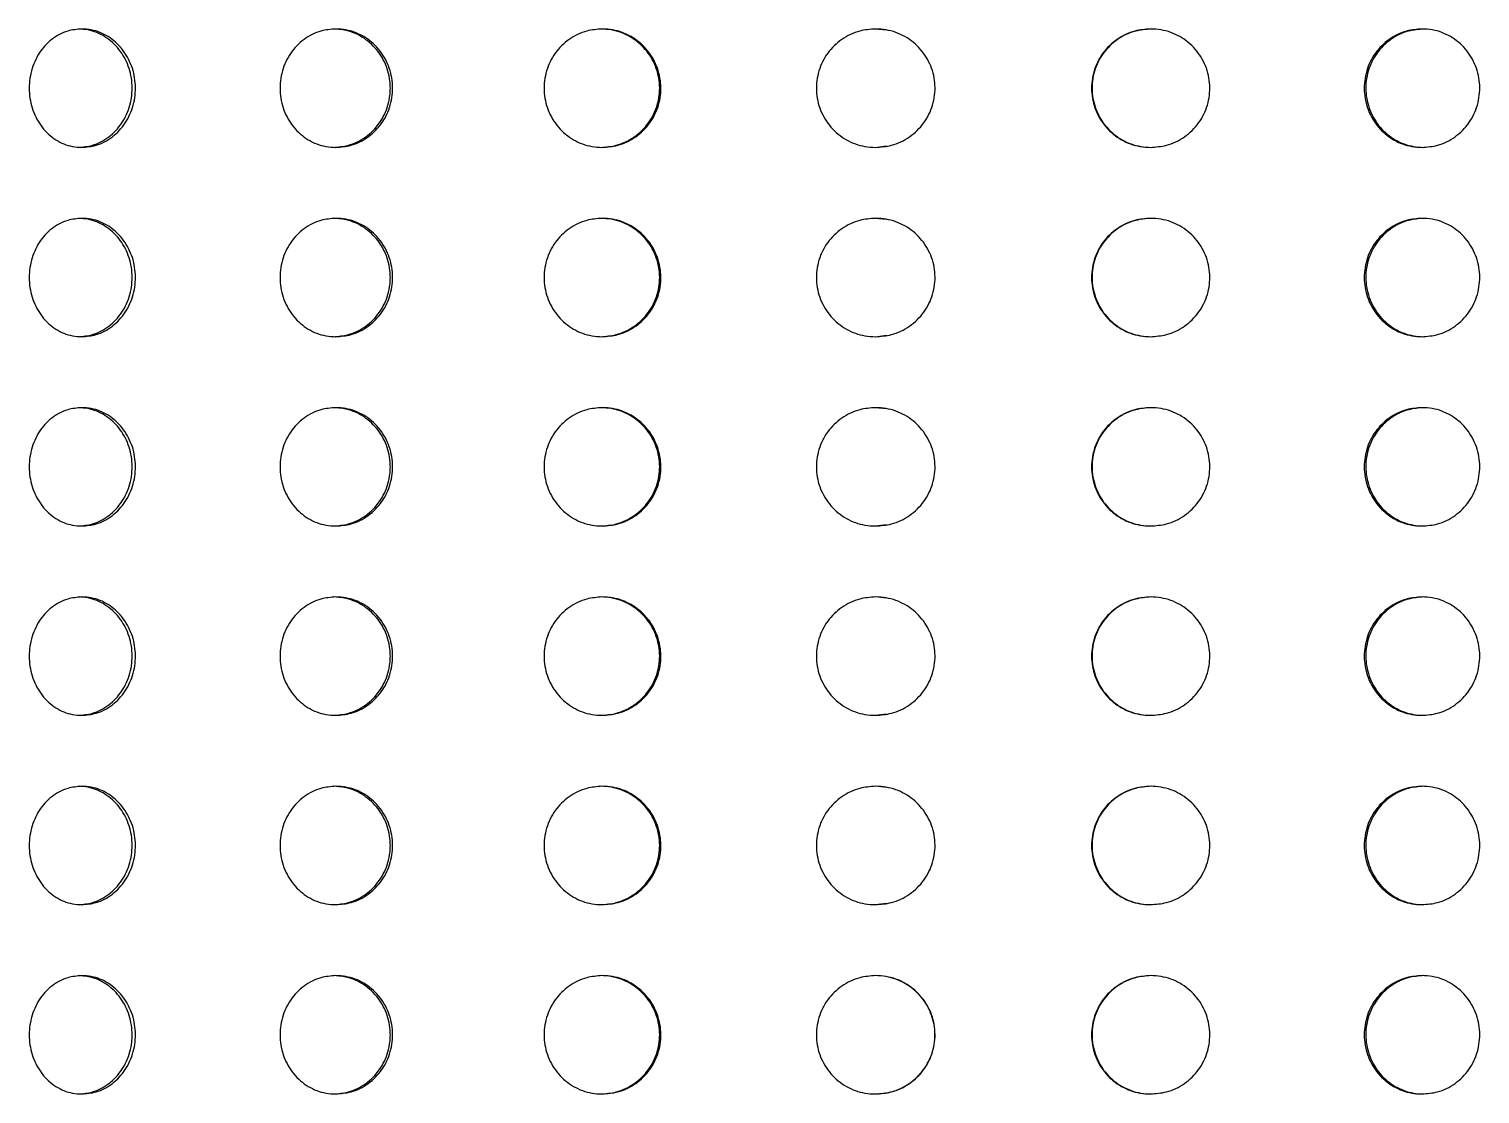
# Model space of a CAD drawing. Header units: millimetres. Extents: x 0 to 594, y 0 to 420.
# Drawn here: x 154.41 to 172.8, y 100.29 to 113.79 of the extents above; entities that cross this region are included whole.
import ezdxf

# ---------------------------------------------------------------- set-up
doc = ezdxf.new("R2010")
doc.units = ezdxf.units.MM

msp = doc.modelspace()

# ---------------------------------------------------------------- linework, layer by layer
at = {"color": 7, "linetype": 'Continuous', "lineweight": 25}
for p, q in [((165.2787, 113.7758), (165.1357, 113.789)), ((165.1357, 112.289), (165.2784, 112.3076)), ((165.2787, 111.3758), (165.1357, 111.389)), ((165.1357, 109.889), (165.2784, 109.9076)), ((165.2787, 108.9758), (165.1357, 108.989)), ((165.1357, 107.489), (165.2784, 107.5076)), ((165.2787, 106.5758), (165.1357, 106.589)), ((165.1357, 105.089), (165.2784, 105.1076)), ((165.2787, 104.1758), (165.1357, 104.189)), ((165.1357, 102.689), (165.2784, 102.7076))]:
    msp.add_line(p, q, dxfattribs=at)
for points, knots in [([(155.0788, 113.789), (155.0185, 113.7839), (154.8834, 113.7724), (154.691, 113.6675), (154.5293, 113.4904), (154.4287, 113.2608), (154.4004, 113.0061), (154.4479, 112.7546), (154.5663, 112.5349), (154.7425, 112.3737), (154.924, 112.2977), (155.0388, 112.2912), (155.0788, 112.289)], [0, 0, 0, 0, 0.0859508, 0.192594, 0.2992928, 0.4061962, 0.5135827, 0.6212261, 0.7287114, 0.835948, 0.942937, 1, 1, 1, 1]), ([(155.0341, 112.289), (155.0945, 112.294), (155.231, 112.3054), (155.4287, 112.4103), (155.5968, 112.5891), (155.7011, 112.8201), (155.7295, 113.0744), (155.6798, 113.3238), (155.5582, 113.5413), (155.3787, 113.7022), (155.1933, 113.7798), (155.0758, 113.7866), (155.0341, 113.789)], [0, 0, 0, 0, 0.0855159, 0.193298, 0.30112, 0.4082945, 0.5148049, 0.6208081, 0.7267877, 0.8333748, 0.9407796, 1, 1, 1, 1]), ([(155.0788, 112.289), (155.1398, 112.2942), (155.2766, 112.3057), (155.4735, 112.4116), (155.64, 112.5904), (155.7434, 112.8212), (155.7715, 113.0758), (155.7213, 113.3258), (155.5991, 113.5437), (155.4191, 113.7041), (155.2349, 113.7803), (155.1191, 113.7867), (155.0788, 113.789)], [0, 0, 0, 0, 0.08657358, 0.19390828, 0.3013117, 0.40845486, 0.51533598, 0.62194724, 0.72849896, 0.83539468, 0.94269258, 1, 1, 1, 1]), ([(158.2996, 113.789), (158.2357, 113.7839), (158.0924, 113.7724), (157.888, 113.6675), (157.716, 113.4904), (157.6089, 113.2608), (157.5787, 113.0061), (157.6293, 112.7546), (157.7554, 112.5349), (157.9427, 112.3737), (158.1354, 112.2977), (158.2572, 112.2912), (158.2996, 112.289)], [0, 0, 0, 0, 0.0859513, 0.1925952, 0.2992921, 0.4061957, 0.5135821, 0.6212252, 0.7287104, 0.8359461, 0.9429367, 1, 1, 1, 1]), ([(158.2677, 112.289), (158.3317, 112.294), (158.4764, 112.3054), (158.6854, 112.4103), (158.8629, 112.589), (158.9545, 112.7817), (158.9836, 112.9255), (158.9902, 113.0081), (158.9902, 113.1327), (158.9521, 113.3196), (158.8253, 113.5375), (158.6368, 113.6996), (158.4396, 113.7793), (158.3136, 113.7864), (158.2677, 113.789)], [0, 0, 0, 0, 0.0854801, 0.1932145, 0.3009903, 0.4081187, 0.4607713, 0.4870284, 0.5132859, 0.6190472, 0.7247909, 0.8313119, 0.9386463, 1, 1, 1, 1]), ([(158.2996, 112.289), (158.3642, 112.2942), (158.5091, 112.3057), (158.7173, 112.4116), (158.8932, 112.5904), (159.0023, 112.8212), (159.0318, 113.0758), (158.9789, 113.3258), (158.85, 113.5437), (158.6598, 113.7041), (158.465, 113.7803), (158.3423, 113.7867), (158.2996, 113.789)], [0, 0, 0, 0, 0.0865739, 0.1939072, 0.3013113, 0.4084544, 0.5153355, 0.6219464, 0.7284988, 0.835393, 0.942692, 1, 1, 1, 1]), ([(161.6753, 113.789), (161.609, 113.7839), (161.4604, 113.7724), (161.248, 113.6675), (161.069, 113.4904), (160.9575, 113.2608), (160.926, 113.0061), (160.9788, 112.7546), (161.11, 112.5349), (161.3048, 112.3737), (161.505, 112.2977), (161.6313, 112.2912), (161.6753, 112.289)], [0, 0, 0, 0, 0.08595106, 0.19259504, 0.29929393, 0.40619648, 0.5135827, 0.62122569, 0.72871109, 0.83594684, 0.94293494, 1, 1, 1, 1]), ([(161.6569, 112.289), (161.7233, 112.294), (161.8732, 112.3054), (162.0895, 112.4103), (162.273, 112.5891), (162.3867, 112.8201), (162.4176, 113.0744), (162.3635, 113.3238), (162.231, 113.5413), (162.0349, 113.7022), (161.8318, 113.7798), (161.7028, 113.7866), (161.6569, 113.789)], [0, 0, 0, 0, 0.08551493, 0.19329778, 0.3011195, 0.40829414, 0.51480484, 0.62080826, 0.72678779, 0.83337517, 0.94077883, 1, 1, 1, 1]), ([(161.6753, 112.289), (161.7423, 112.2942), (161.8925, 112.3057), (162.108, 112.4116), (162.2898, 112.5904), (162.4024, 112.8212), (162.4329, 113.0758), (162.3783, 113.3258), (162.2451, 113.5437), (162.0485, 113.7041), (161.8467, 113.7803), (161.7196, 113.7867), (161.6753, 113.789)], [0, 0, 0, 0, 0.0865732, 0.1939087, 0.30131, 0.4084546, 0.5153357, 0.6219469, 0.7284989, 0.8353941, 0.9426936, 1, 1, 1, 1]), ([(165.1402, 113.789), (165.0728, 113.7839), (164.9217, 113.7724), (164.7055, 113.6675), (164.5231, 113.4904), (164.4093, 113.2608), (164.3772, 113.0061), (164.431, 112.7546), (164.5649, 112.5349), (164.7634, 112.3737), (164.9671, 112.2977), (165.0955, 112.2912), (165.1402, 112.289)], [0, 0, 0, 0, 0.0859504, 0.1925949, 0.2992929, 0.4061963, 0.5135827, 0.6212262, 0.7287117, 0.8359465, 0.9429367, 1, 1, 1, 1]), ([(165.1402, 112.289), (165.2083, 112.2942), (165.3608, 112.3057), (165.5794, 112.4116), (165.7636, 112.5904), (165.8776, 112.8212), (165.9085, 113.0758), (165.8532, 113.3258), (165.7184, 113.5437), (165.5191, 113.7041), (165.3144, 113.7803), (165.1852, 113.7867), (165.1402, 113.789)], [0, 0, 0, 0, 0.0865729, 0.1939089, 0.3013111, 0.408455, 0.5153359, 0.621947, 0.7284995, 0.8353945, 0.9426922, 1, 1, 1, 1]), ([(168.627, 113.789), (168.5598, 113.7839), (168.4092, 113.7724), (168.1933, 113.6675), (168.0109, 113.4904), (167.8971, 113.2608), (167.8649, 113.0061), (167.9188, 112.7546), (168.0527, 112.5349), (168.2511, 112.3737), (168.4544, 112.2977), (168.5824, 112.2912), (168.6269, 112.289)], [0, 0, 0, 0, 0.0859513, 0.1925939, 0.2992921, 0.4061955, 0.5135821, 0.6212255, 0.7287113, 0.8359455, 0.9429373, 1, 1, 1, 1]), ([(168.6364, 113.789), (168.5685, 113.7838), (168.4168, 113.7722), (168.1994, 113.6665), (168.0163, 113.4883), (167.9027, 113.2579), (167.8716, 113.0033), (167.9263, 112.7527), (168.0607, 112.5342), (168.2594, 112.3736), (168.4632, 112.2977), (168.5917, 112.2912), (168.6364, 112.289)], [0, 0, 0, 0, 0.0866422, 0.1937221, 0.3008419, 0.40777, 0.5147769, 0.6218153, 0.7287203, 0.8356558, 0.9427644, 1, 1, 1, 1]), ([(168.6269, 112.289), (168.6948, 112.2942), (168.8467, 112.3057), (169.0641, 112.4116), (169.2471, 112.5904), (169.3603, 112.8212), (169.3909, 113.0758), (169.3361, 113.3258), (169.2022, 113.5437), (169.0042, 113.7041), (168.8005, 113.7803), (168.6718, 113.7867), (168.627, 113.789)], [0, 0, 0, 0, 0.086574, 0.1939077, 0.3013104, 0.4084547, 0.5153356, 0.6219464, 0.7284986, 0.8353947, 0.9426916, 1, 1, 1, 1]), ([(172.0676, 113.789), (172.0019, 113.7839), (171.8548, 113.7724), (171.6434, 113.6675), (171.4647, 113.4904), (171.353, 113.2608), (171.3215, 113.0061), (171.3743, 112.7546), (171.5057, 112.5349), (171.7, 112.3737), (171.899, 112.2977), (172.0241, 112.2912), (172.0676, 112.289)], [0, 0, 0, 0, 0.08595158, 0.19259464, 0.29929242, 0.40619672, 0.51358313, 0.62122681, 0.72871207, 0.83594786, 0.94293757, 1, 1, 1, 1]), ([(172.0908, 113.789), (172.0245, 113.7838), (171.8762, 113.7722), (171.6633, 113.6665), (171.4839, 113.4883), (171.3725, 113.2579), (171.3419, 113.0033), (171.3956, 112.7527), (171.5274, 112.5342), (171.7221, 112.3736), (171.9216, 112.2977), (172.0471, 112.2912), (172.0908, 112.289)], [0, 0, 0, 0, 0.086641, 0.1937222, 0.3008421, 0.4077697, 0.5147769, 0.6218157, 0.7287216, 0.8356563, 0.9427651, 1, 1, 1, 1]), ([(172.0676, 112.289), (172.1339, 112.2942), (172.2823, 112.3057), (172.4942, 112.4116), (172.6724, 112.5904), (172.7826, 112.8212), (172.8124, 113.0758), (172.759, 113.3258), (172.6288, 113.5437), (172.4358, 113.7041), (172.2371, 113.7803), (172.1114, 113.7867), (172.0676, 113.789)], [0, 0, 0, 0, 0.0865747, 0.1939077, 0.3013111, 0.4084548, 0.5153358, 0.6219471, 0.7284988, 0.8353941, 0.9426912, 1, 1, 1, 1]), ([(155.0788, 111.389), (155.0185, 111.3839), (154.8834, 111.3724), (154.691, 111.2676), (154.5293, 111.0904), (154.4287, 110.8608), (154.4004, 110.6061), (154.4479, 110.3546), (154.5663, 110.1349), (154.7425, 109.9737), (154.924, 109.8977), (155.0388, 109.8912), (155.0788, 109.889)], [0, 0, 0, 0, 0.0859509, 0.19259383, 0.299293, 0.40619639, 0.51358289, 0.62122569, 0.72871145, 0.83594811, 0.94293708, 1, 1, 1, 1]), ([(155.0341, 109.889), (155.0945, 109.894), (155.231, 109.9054), (155.4287, 110.0103), (155.5968, 110.1891), (155.7011, 110.4201), (155.7295, 110.6745), (155.6798, 110.9238), (155.5582, 111.1413), (155.3787, 111.3022), (155.1933, 111.3798), (155.0758, 111.3866), (155.0341, 111.389)], [0, 0, 0, 0, 0.0855158, 0.1932982, 0.3011198, 0.4082942, 0.5148053, 0.6208078, 0.7267874, 0.8333749, 0.9407795, 1, 1, 1, 1]), ([(155.0788, 109.889), (155.1398, 109.8942), (155.2766, 109.9057), (155.4735, 110.0116), (155.64, 110.1904), (155.7434, 110.4212), (155.7715, 110.6758), (155.7213, 110.9258), (155.5991, 111.1437), (155.4191, 111.3041), (155.2349, 111.3803), (155.1191, 111.3867), (155.0788, 111.389)], [0, 0, 0, 0, 0.0865735, 0.1939082, 0.301312, 0.4084552, 0.5153357, 0.6219469, 0.7284992, 0.8353945, 0.9426926, 1, 1, 1, 1]), ([(158.2996, 111.389), (158.2357, 111.3839), (158.0924, 111.3724), (157.888, 111.2676), (157.716, 111.0904), (157.6089, 110.8608), (157.5787, 110.6061), (157.6293, 110.3546), (157.7554, 110.1349), (157.9427, 109.9737), (158.1354, 109.8977), (158.2572, 109.8912), (158.2996, 109.889)], [0, 0, 0, 0, 0.0859513, 0.192595, 0.2992924, 0.4061959, 0.5135823, 0.6212248, 0.7287105, 0.8359462, 0.9429367, 1, 1, 1, 1]), ([(158.2677, 109.889), (158.3317, 109.894), (158.4764, 109.9054), (158.6854, 110.0103), (158.8629, 110.189), (158.9545, 110.3817), (158.9836, 110.5255), (158.9902, 110.6081), (158.9902, 110.7327), (158.9521, 110.9196), (158.8253, 111.1375), (158.6368, 111.2996), (158.4396, 111.3793), (158.3136, 111.3864), (158.2677, 111.389)], [0, 0, 0, 0, 0.08548, 0.1932147, 0.3009901, 0.4081185, 0.4607711, 0.4870288, 0.5132857, 0.6190477, 0.7247909, 0.8313119, 0.9386462, 1, 1, 1, 1]), ([(158.2996, 109.889), (158.3642, 109.8942), (158.5091, 109.9057), (158.7173, 110.0116), (158.8932, 110.1904), (159.0023, 110.4212), (159.0318, 110.6758), (158.9789, 110.9258), (158.85, 111.1437), (158.6598, 111.3041), (158.465, 111.3803), (158.3423, 111.3867), (158.2996, 111.389)], [0, 0, 0, 0, 0.0865738, 0.1939071, 0.3013116, 0.4084547, 0.5153352, 0.6219461, 0.728499, 0.8353928, 0.942692, 1, 1, 1, 1]), ([(161.6753, 111.389), (161.609, 111.3839), (161.4604, 111.3724), (161.248, 111.2676), (161.069, 111.0904), (160.9575, 110.8608), (160.926, 110.6061), (160.9788, 110.3546), (161.11, 110.1349), (161.3048, 109.9737), (161.505, 109.8977), (161.6313, 109.8912), (161.6753, 109.889)], [0, 0, 0, 0, 0.0859511, 0.1925948, 0.2992942, 0.4061967, 0.5135829, 0.6212253, 0.7287112, 0.8359469, 0.942935, 1, 1, 1, 1]), ([(161.6569, 109.889), (161.7233, 109.894), (161.8732, 109.9054), (162.0895, 110.0103), (162.273, 110.1891), (162.3867, 110.4201), (162.4176, 110.6745), (162.3635, 110.9238), (162.231, 111.1413), (162.0349, 111.3022), (161.8318, 111.3798), (161.7028, 111.3866), (161.6569, 111.389)], [0, 0, 0, 0, 0.0855148, 0.193298, 0.3011192, 0.4082939, 0.5148052, 0.620808, 0.7267875, 0.8333753, 0.9407788, 1, 1, 1, 1]), ([(161.6753, 109.889), (161.7423, 109.8942), (161.8925, 109.9057), (162.108, 110.0116), (162.2898, 110.1904), (162.4024, 110.4212), (162.4329, 110.6758), (162.3783, 110.9258), (162.2451, 111.1437), (162.0485, 111.3041), (161.8467, 111.3803), (161.7196, 111.3867), (161.6753, 111.389)], [0, 0, 0, 0, 0.0865731, 0.1939086, 0.3013103, 0.408455, 0.5153354, 0.6219466, 0.7284991, 0.8353939, 0.9426936, 1, 1, 1, 1]), ([(165.1402, 111.389), (165.0728, 111.3839), (164.9217, 111.3724), (164.7055, 111.2676), (164.5231, 111.0904), (164.4093, 110.8608), (164.3772, 110.6061), (164.431, 110.3546), (164.5649, 110.1349), (164.7634, 109.9737), (164.9671, 109.8977), (165.0955, 109.8912), (165.1402, 109.889)], [0, 0, 0, 0, 0.0859505, 0.1925947, 0.2992931, 0.4061965, 0.5135829, 0.6212258, 0.7287118, 0.8359466, 0.9429368, 1, 1, 1, 1]), ([(165.1402, 109.889), (165.2083, 109.8942), (165.3608, 109.9057), (165.5794, 110.0116), (165.7636, 110.1904), (165.8776, 110.4212), (165.9085, 110.6758), (165.8532, 110.9258), (165.7184, 111.1437), (165.5191, 111.3041), (165.3144, 111.3803), (165.1852, 111.3867), (165.1402, 111.389)], [0, 0, 0, 0, 0.0865728, 0.1939088, 0.3013115, 0.4084553, 0.5153356, 0.6219467, 0.7284997, 0.8353943, 0.9426922, 1, 1, 1, 1]), ([(168.627, 111.389), (168.5598, 111.3839), (168.4092, 111.3724), (168.1933, 111.2676), (168.0109, 111.0904), (167.8971, 110.8608), (167.8649, 110.6061), (167.9188, 110.3546), (168.0527, 110.1349), (168.2511, 109.9737), (168.4544, 109.8977), (168.5824, 109.8912), (168.6269, 109.889)], [0, 0, 0, 0, 0.0859514, 0.1925937, 0.2992923, 0.4061957, 0.5135823, 0.6212251, 0.7287114, 0.8359455, 0.9429374, 1, 1, 1, 1]), ([(168.6364, 111.389), (168.5685, 111.3838), (168.4168, 111.3722), (168.1994, 111.2665), (168.0163, 111.0883), (167.9027, 110.8579), (167.8716, 110.6033), (167.9263, 110.3527), (168.0607, 110.1342), (168.2594, 109.9736), (168.4632, 109.8977), (168.5917, 109.8912), (168.6364, 109.889)], [0, 0, 0, 0, 0.0866423, 0.1937219, 0.3008422, 0.4077703, 0.5147772, 0.6218156, 0.7287202, 0.8356556, 0.9427644, 1, 1, 1, 1]), ([(168.6269, 109.889), (168.6948, 109.8942), (168.8467, 109.9057), (169.0641, 110.0116), (169.2471, 110.1904), (169.3603, 110.4212), (169.3909, 110.6758), (169.3361, 110.9258), (169.2022, 111.1437), (169.0042, 111.3041), (168.8005, 111.3803), (168.6718, 111.3867), (168.627, 111.389)], [0, 0, 0, 0, 0.08657387, 0.19390762, 0.30131074, 0.40845507, 0.5153353, 0.6219461, 0.72849876, 0.83539451, 0.94269165, 1, 1, 1, 1]), ([(172.0676, 111.389), (172.0019, 111.3839), (171.8548, 111.3724), (171.6434, 111.2676), (171.4647, 111.0904), (171.353, 110.8608), (171.3215, 110.6061), (171.3743, 110.3546), (171.5057, 110.1349), (171.7, 109.9737), (171.899, 109.8977), (172.0241, 109.8912), (172.0676, 109.889)], [0, 0, 0, 0, 0.0859517, 0.1925944, 0.2992926, 0.4061969, 0.5135833, 0.6212264, 0.7287122, 0.8359479, 0.9429376, 1, 1, 1, 1]), ([(172.0908, 111.389), (172.0245, 111.3838), (171.8762, 111.3722), (171.6633, 111.2665), (171.4839, 111.0883), (171.3725, 110.8579), (171.3419, 110.6033), (171.3956, 110.3527), (171.5274, 110.1342), (171.7221, 109.9736), (171.9216, 109.8977), (172.0471, 109.8912), (172.0908, 109.889)], [0, 0, 0, 0, 0.0866411, 0.193722, 0.3008424, 0.40777, 0.5147772, 0.621816, 0.7287215, 0.8356562, 0.9427652, 1, 1, 1, 1]), ([(172.0676, 109.889), (172.1339, 109.8942), (172.2823, 109.9057), (172.4942, 110.0116), (172.6724, 110.1904), (172.7826, 110.4212), (172.8124, 110.6758), (172.759, 110.9258), (172.6288, 111.1437), (172.4358, 111.3041), (172.2371, 111.3803), (172.1114, 111.3867), (172.0676, 111.389)], [0, 0, 0, 0, 0.0865746, 0.1939076, 0.3013114, 0.4084551, 0.5153355, 0.6219468, 0.728499, 0.8353939, 0.9426912, 1, 1, 1, 1]), ([(155.0788, 108.989), (155.0185, 108.9839), (154.8834, 108.9724), (154.691, 108.8675), (154.5293, 108.6904), (154.4287, 108.4608), (154.4004, 108.2061), (154.4479, 107.9546), (154.5663, 107.7349), (154.7425, 107.5737), (154.924, 107.4977), (155.0388, 107.4912), (155.0788, 107.489)], [0, 0, 0, 0, 0.0859508, 0.192594, 0.2992932, 0.406196, 0.5135831, 0.6212259, 0.7287111, 0.8359481, 0.9429371, 1, 1, 1, 1]), ([(155.0341, 107.489), (155.0945, 107.494), (155.231, 107.5054), (155.4287, 107.6103), (155.5968, 107.7891), (155.7011, 108.0201), (155.7295, 108.2745), (155.6798, 108.5238), (155.5582, 108.7413), (155.3787, 108.9022), (155.1933, 108.9798), (155.0758, 108.9866), (155.0341, 108.989)], [0, 0, 0, 0, 0.0855158, 0.1932982, 0.3011198, 0.4082948, 0.5148052, 0.6208078, 0.7267874, 0.8333749, 0.9407795, 1, 1, 1, 1]), ([(155.0788, 107.489), (155.1398, 107.4942), (155.2766, 107.5057), (155.4735, 107.6116), (155.64, 107.7904), (155.7434, 108.0212), (155.7715, 108.2758), (155.7213, 108.5258), (155.5991, 108.7437), (155.4191, 108.9041), (155.2349, 108.9803), (155.1191, 108.9867), (155.0788, 108.989)], [0, 0, 0, 0, 0.0865736, 0.1939083, 0.3013118, 0.408455, 0.5153361, 0.6219468, 0.7284991, 0.8353944, 0.9426926, 1, 1, 1, 1]), ([(158.2996, 108.989), (158.2357, 108.9839), (158.0924, 108.9724), (157.888, 108.8675), (157.716, 108.6904), (157.6089, 108.4608), (157.5787, 108.2061), (157.6293, 107.9546), (157.7554, 107.7349), (157.9427, 107.5737), (158.1354, 107.4977), (158.2572, 107.4912), (158.2996, 107.489)], [0, 0, 0, 0, 0.0859512, 0.1925951, 0.2992925, 0.4061955, 0.5135825, 0.621225, 0.7287101, 0.8359462, 0.9429367, 1, 1, 1, 1]), ([(158.2677, 107.489), (158.3317, 107.494), (158.4764, 107.5054), (158.6854, 107.6103), (158.8629, 107.789), (158.9545, 107.9817), (158.9836, 108.1255), (158.9902, 108.2081), (158.9902, 108.3327), (158.9521, 108.5196), (158.8253, 108.7375), (158.6368, 108.8996), (158.4396, 108.9793), (158.3136, 108.9864), (158.2677, 108.989)], [0, 0, 0, 0, 0.08548, 0.1932146, 0.30099, 0.4081189, 0.4607709, 0.4870287, 0.5132862, 0.6190475, 0.7247912, 0.8313117, 0.9386463, 1, 1, 1, 1]), ([(158.2996, 107.489), (158.3642, 107.4942), (158.5091, 107.5057), (158.7173, 107.6116), (158.8932, 107.7904), (159.0023, 108.0212), (159.0318, 108.2758), (158.9789, 108.5258), (158.85, 108.7437), (158.6598, 108.9041), (158.465, 108.9803), (158.3423, 108.9867), (158.2996, 108.989)], [0, 0, 0, 0, 0.0865739, 0.1939072, 0.3013114, 0.4084545, 0.5153356, 0.6219459, 0.7284989, 0.8353927, 0.942692, 1, 1, 1, 1]), ([(161.6753, 108.989), (161.609, 108.9839), (161.4604, 108.9724), (161.248, 108.8675), (161.069, 108.6904), (160.9575, 108.4608), (160.926, 108.2061), (160.9788, 107.9546), (161.11, 107.7349), (161.3048, 107.5737), (161.505, 107.4977), (161.6313, 107.4912), (161.6753, 107.489)], [0, 0, 0, 0, 0.085951, 0.192595, 0.2992943, 0.4061963, 0.5135831, 0.6212254, 0.7287108, 0.8359469, 0.942935, 1, 1, 1, 1]), ([(161.6569, 107.489), (161.7233, 107.494), (161.8732, 107.5054), (162.0895, 107.6103), (162.273, 107.7891), (162.3867, 108.0201), (162.4176, 108.2745), (162.3635, 108.5238), (162.231, 108.7413), (162.0349, 108.9022), (161.8318, 108.9798), (161.7028, 108.9866), (161.6569, 108.989)], [0, 0, 0, 0, 0.0855149, 0.193298, 0.3011193, 0.4082945, 0.5148052, 0.620808, 0.7267875, 0.8333753, 0.9407788, 1, 1, 1, 1]), ([(161.6753, 107.489), (161.7423, 107.4942), (161.8925, 107.5057), (162.108, 107.6116), (162.2898, 107.7904), (162.4024, 108.0212), (162.4329, 108.2758), (162.3783, 108.5258), (162.2451, 108.7437), (162.0485, 108.9041), (161.8467, 108.9803), (161.7196, 108.9867), (161.6753, 108.989)], [0, 0, 0, 0, 0.0865732, 0.1939087, 0.30131, 0.4084547, 0.5153358, 0.6219465, 0.728499, 0.8353938, 0.9426935, 1, 1, 1, 1]), ([(165.1402, 108.989), (165.0728, 108.9839), (164.9217, 108.9724), (164.7055, 108.8675), (164.5231, 108.6904), (164.4093, 108.4608), (164.3772, 108.2061), (164.431, 107.9546), (164.5649, 107.7349), (164.7634, 107.5737), (164.9671, 107.4977), (165.0955, 107.4912), (165.1402, 107.489)], [0, 0, 0, 0, 0.08595039, 0.19259484, 0.29929326, 0.40619612, 0.51358313, 0.62122597, 0.72871143, 0.83594659, 0.94293678, 1, 1, 1, 1]), ([(165.1402, 107.489), (165.2083, 107.4942), (165.3608, 107.5057), (165.5794, 107.6116), (165.7636, 107.7904), (165.8776, 108.0212), (165.9085, 108.2758), (165.8532, 108.5258), (165.7184, 108.7437), (165.5191, 108.9041), (165.3144, 108.9803), (165.1852, 108.9867), (165.1402, 108.989)], [0, 0, 0, 0, 0.0865729, 0.1939089, 0.3013112, 0.4084551, 0.5153361, 0.6219465, 0.7284996, 0.8353942, 0.9426922, 1, 1, 1, 1]), ([(168.627, 108.989), (168.5598, 108.9839), (168.4092, 108.9724), (168.1933, 108.8675), (168.0109, 108.6904), (167.8971, 108.4608), (167.8649, 108.2061), (167.9188, 107.9546), (168.0527, 107.7349), (168.2511, 107.5737), (168.4544, 107.4977), (168.5824, 107.4912), (168.6269, 107.489)], [0, 0, 0, 0, 0.0859513, 0.1925938, 0.2992925, 0.4061953, 0.5135825, 0.6212253, 0.728711, 0.8359456, 0.9429374, 1, 1, 1, 1]), ([(168.6364, 108.989), (168.5685, 108.9838), (168.4168, 108.9722), (168.1994, 108.8665), (168.0163, 108.6883), (167.9027, 108.4579), (167.8716, 108.2033), (167.9263, 107.9527), (168.0607, 107.7342), (168.2594, 107.5736), (168.4632, 107.4977), (168.5917, 107.4912), (168.6364, 107.489)], [0, 0, 0, 0, 0.08664229, 0.19372197, 0.30084226, 0.40776978, 0.51477732, 0.62181576, 0.72872029, 0.83565574, 0.94276435, 1, 1, 1, 1]), ([(168.6269, 107.489), (168.6948, 107.4942), (168.8467, 107.5057), (169.0641, 107.6116), (169.2471, 107.7904), (169.3603, 108.0212), (169.3909, 108.2758), (169.3361, 108.5258), (169.2022, 108.7437), (169.0042, 108.9041), (168.8005, 108.9803), (168.6718, 108.9867), (168.627, 108.989)], [0, 0, 0, 0, 0.086574, 0.1939078, 0.3013105, 0.4084549, 0.5153357, 0.621946, 0.7284987, 0.8353945, 0.9426916, 1, 1, 1, 1]), ([(172.0676, 108.989), (172.0019, 108.9839), (171.8548, 108.9724), (171.6434, 108.8675), (171.4647, 108.6904), (171.353, 108.4608), (171.3215, 108.2061), (171.3743, 107.9546), (171.5057, 107.7349), (171.7, 107.5737), (171.899, 107.4977), (172.0241, 107.4912), (172.0676, 107.489)], [0, 0, 0, 0, 0.0859516, 0.1925946, 0.2992928, 0.4061965, 0.5135835, 0.6212265, 0.7287118, 0.835948, 0.9429376, 1, 1, 1, 1]), ([(172.0908, 108.989), (172.0245, 108.9838), (171.8762, 108.9722), (171.6633, 108.8665), (171.4839, 108.6883), (171.3725, 108.4579), (171.3419, 108.2033), (171.3956, 107.9527), (171.5274, 107.7342), (171.7221, 107.5736), (171.9216, 107.4977), (172.0471, 107.4912), (172.0908, 107.489)], [0, 0, 0, 0, 0.0866411, 0.193722, 0.3008424, 0.4077695, 0.5147773, 0.6218161, 0.7287216, 0.8356563, 0.9427651, 1, 1, 1, 1]), ([(172.0676, 107.489), (172.1339, 107.4942), (172.2823, 107.5057), (172.4942, 107.6116), (172.6724, 107.7904), (172.7826, 108.0212), (172.8124, 108.2758), (172.759, 108.5258), (172.6288, 108.7437), (172.4358, 108.9041), (172.2371, 108.9803), (172.1114, 108.9867), (172.0676, 108.989)], [0, 0, 0, 0, 0.0865747, 0.1939077, 0.3013111, 0.4084549, 0.515336, 0.6219466, 0.7284989, 0.8353938, 0.9426912, 1, 1, 1, 1]), ([(155.0788, 106.589), (155.0185, 106.5839), (154.8834, 106.5724), (154.691, 106.4675), (154.5293, 106.2904), (154.4287, 106.0608), (154.4004, 105.8061), (154.4479, 105.5546), (154.5663, 105.3349), (154.7425, 105.1737), (154.924, 105.0977), (155.0388, 105.0912), (155.0788, 105.089)], [0, 0, 0, 0, 0.0859509, 0.1925939, 0.2992931, 0.4061965, 0.5135824, 0.6212259, 0.7287112, 0.8359483, 0.9429371, 1, 1, 1, 1]), ([(155.0341, 105.089), (155.0945, 105.094), (155.231, 105.1054), (155.4287, 105.2103), (155.5968, 105.3891), (155.7011, 105.6201), (155.7295, 105.8744), (155.6798, 106.1238), (155.5582, 106.3413), (155.3787, 106.5022), (155.1933, 106.5798), (155.0758, 106.5866), (155.0341, 106.589)], [0, 0, 0, 0, 0.0855159, 0.193298, 0.30112, 0.408294, 0.514805, 0.6208076, 0.7267872, 0.8333747, 0.9407796, 1, 1, 1, 1]), ([(155.0788, 105.089), (155.1398, 105.0942), (155.2766, 105.1057), (155.4735, 105.2116), (155.64, 105.3904), (155.7434, 105.6212), (155.7715, 105.8758), (155.7213, 106.1258), (155.5991, 106.3437), (155.4191, 106.5041), (155.2349, 106.5803), (155.1191, 106.5867), (155.0788, 106.589)], [0, 0, 0, 0, 0.0865734, 0.1939081, 0.3013124, 0.4084555, 0.515336, 0.6219466, 0.7284994, 0.8353943, 0.9426926, 1, 1, 1, 1]), ([(158.2996, 106.589), (158.2357, 106.5839), (158.0924, 106.5724), (157.888, 106.4675), (157.716, 106.2904), (157.6089, 106.0608), (157.5787, 105.8061), (157.6293, 105.5546), (157.7554, 105.3349), (157.9427, 105.1737), (158.1354, 105.0977), (158.2572, 105.0912), (158.2996, 105.089)], [0, 0, 0, 0, 0.0859514, 0.192595, 0.2992925, 0.406196, 0.5135818, 0.621225, 0.7287102, 0.8359463, 0.9429367, 1, 1, 1, 1]), ([(158.2677, 105.089), (158.3317, 105.094), (158.4764, 105.1054), (158.6854, 105.2103), (158.8629, 105.389), (158.9545, 105.5817), (158.9836, 105.7255), (158.9902, 105.8081), (158.9902, 105.9327), (158.9521, 106.1196), (158.8253, 106.3375), (158.6368, 106.4996), (158.4396, 106.5793), (158.3136, 106.5864), (158.2677, 106.589)], [0, 0, 0, 0, 0.08548, 0.1932145, 0.3009903, 0.4081182, 0.4607708, 0.4870286, 0.5132854, 0.6190474, 0.7247906, 0.8313117, 0.9386463, 1, 1, 1, 1]), ([(158.2996, 105.089), (158.3642, 105.0942), (158.5091, 105.1057), (158.7173, 105.2116), (158.8932, 105.3904), (159.0023, 105.6212), (159.0318, 105.8758), (158.9789, 106.1258), (158.85, 106.3437), (158.6598, 106.5041), (158.465, 106.5803), (158.3423, 106.5867), (158.2996, 106.589)], [0, 0, 0, 0, 0.0865737, 0.193907, 0.301312, 0.4084551, 0.5153355, 0.6219458, 0.7284992, 0.8353926, 0.9426921, 1, 1, 1, 1]), ([(161.6753, 106.589), (161.609, 106.5839), (161.4604, 106.5724), (161.248, 106.4675), (161.069, 106.2904), (160.9575, 106.0608), (160.926, 105.8061), (160.9788, 105.5546), (161.11, 105.3349), (161.3048, 105.1737), (161.505, 105.0977), (161.6313, 105.0912), (161.6753, 105.089)], [0, 0, 0, 0, 0.08595117, 0.1925949, 0.29929426, 0.40619684, 0.51358246, 0.62122547, 0.7287109, 0.83594707, 0.94293498, 1, 1, 1, 1]), ([(161.6569, 105.089), (161.7233, 105.094), (161.8732, 105.1054), (162.0895, 105.2103), (162.273, 105.3891), (162.3867, 105.6201), (162.4176, 105.8744), (162.3635, 106.1238), (162.231, 106.3413), (162.0349, 106.5022), (161.8318, 106.5798), (161.7028, 106.5866), (161.6569, 106.589)], [0, 0, 0, 0, 0.08551487, 0.19329775, 0.30111949, 0.40829359, 0.51480494, 0.62080777, 0.72678732, 0.83337513, 0.94077882, 1, 1, 1, 1]), ([(161.6753, 105.089), (161.7423, 105.0942), (161.8925, 105.1057), (162.108, 105.2116), (162.2898, 105.3904), (162.4024, 105.6212), (162.4329, 105.8758), (162.3783, 106.1258), (162.2451, 106.3437), (162.0485, 106.5041), (161.8467, 106.5803), (161.7196, 106.5867), (161.6753, 106.589)], [0, 0, 0, 0, 0.086573, 0.1939085, 0.3013106, 0.4084553, 0.5153357, 0.6219463, 0.7284994, 0.8353937, 0.9426936, 1, 1, 1, 1]), ([(165.1402, 106.589), (165.0728, 106.5839), (164.9217, 106.5724), (164.7055, 106.4675), (164.5231, 106.2904), (164.4093, 106.0608), (164.3772, 105.8061), (164.431, 105.5546), (164.5649, 105.3349), (164.7634, 105.1737), (164.9671, 105.0977), (165.0955, 105.0912), (165.1402, 105.089)], [0, 0, 0, 0, 0.0859505, 0.1925947, 0.2992932, 0.4061967, 0.5135825, 0.621226, 0.7287115, 0.8359467, 0.9429368, 1, 1, 1, 1]), ([(165.1402, 105.089), (165.2083, 105.0942), (165.3608, 105.1057), (165.5794, 105.2116), (165.7636, 105.3904), (165.8776, 105.6212), (165.9085, 105.8758), (165.8532, 106.1258), (165.7184, 106.3437), (165.5191, 106.5041), (165.3144, 106.5803), (165.1852, 106.5867), (165.1402, 106.589)], [0, 0, 0, 0, 0.0865727, 0.1939087, 0.3013118, 0.4084557, 0.515336, 0.6219464, 0.7285, 0.8353941, 0.9426923, 1, 1, 1, 1]), ([(168.627, 106.589), (168.5598, 106.5839), (168.4092, 106.5724), (168.1933, 106.4675), (168.0109, 106.2904), (167.8971, 106.0608), (167.8649, 105.8061), (167.9188, 105.5546), (168.0527, 105.3349), (168.2511, 105.1737), (168.4544, 105.0977), (168.5824, 105.0912), (168.6269, 105.089)], [0, 0, 0, 0, 0.0859514, 0.1925937, 0.2992924, 0.4061959, 0.5135818, 0.6212253, 0.7287111, 0.8359457, 0.9429374, 1, 1, 1, 1]), ([(168.6364, 106.589), (168.5685, 106.5838), (168.4168, 106.5722), (168.1994, 106.4665), (168.0163, 106.2883), (167.9027, 106.0579), (167.8716, 105.8033), (167.9263, 105.5527), (168.0607, 105.3342), (168.2594, 105.1736), (168.4632, 105.0977), (168.5917, 105.0912), (168.6364, 105.089)], [0, 0, 0, 0, 0.0866423, 0.1937219, 0.3008417, 0.4077698, 0.5147767, 0.6218157, 0.7287202, 0.8356557, 0.9427645, 1, 1, 1, 1]), ([(168.6269, 105.089), (168.6948, 105.0942), (168.8467, 105.1057), (169.0641, 105.2116), (169.2471, 105.3904), (169.3603, 105.6212), (169.3909, 105.8758), (169.3361, 106.1258), (169.2022, 106.3437), (169.0042, 106.5041), (168.8005, 106.5803), (168.6718, 106.5867), (168.627, 106.589)], [0, 0, 0, 0, 0.0865738, 0.1939075, 0.3013111, 0.4084554, 0.5153356, 0.6219458, 0.728499, 0.8353944, 0.9426917, 1, 1, 1, 1]), ([(172.0676, 106.589), (172.0019, 106.5839), (171.8548, 106.5724), (171.6434, 106.4675), (171.4647, 106.2904), (171.353, 106.0608), (171.3215, 105.8061), (171.3743, 105.5546), (171.5057, 105.3349), (171.7, 105.1737), (171.899, 105.0977), (172.0241, 105.0912), (172.0676, 105.089)], [0, 0, 0, 0, 0.0859517, 0.1925945, 0.2992928, 0.4061971, 0.5135829, 0.6212266, 0.7287119, 0.8359481, 0.9429376, 1, 1, 1, 1]), ([(172.0908, 106.589), (172.0245, 106.5838), (171.8762, 106.5722), (171.6633, 106.4665), (171.4839, 106.2883), (171.3725, 106.0579), (171.3419, 105.8033), (171.3956, 105.5527), (171.5274, 105.3342), (171.7221, 105.1736), (171.9216, 105.0977), (172.0471, 105.0912), (172.0908, 105.089)], [0, 0, 0, 0, 0.0866411, 0.193722, 0.3008419, 0.4077695, 0.5147767, 0.6218161, 0.7287215, 0.8356562, 0.9427652, 1, 1, 1, 1]), ([(172.0676, 105.089), (172.1339, 105.0942), (172.2823, 105.1057), (172.4942, 105.2116), (172.6724, 105.3904), (172.7826, 105.6212), (172.8124, 105.8758), (172.759, 106.1258), (172.6288, 106.3437), (172.4358, 106.5041), (172.2371, 106.5803), (172.1114, 106.5867), (172.0676, 106.589)], [0, 0, 0, 0, 0.0865745, 0.1939075, 0.3013117, 0.4084554, 0.5153358, 0.6219465, 0.7284992, 0.8353937, 0.9426913, 1, 1, 1, 1]), ([(155.0788, 104.189), (155.0185, 104.1839), (154.8834, 104.1724), (154.691, 104.0676), (154.5293, 103.8904), (154.4287, 103.6608), (154.4004, 103.4061), (154.4479, 103.1546), (154.5663, 102.9349), (154.7425, 102.7737), (154.924, 102.6977), (155.0388, 102.6912), (155.0788, 102.689)], [0, 0, 0, 0, 0.0859509, 0.1925938, 0.299293, 0.4061964, 0.5135835, 0.6212256, 0.7287109, 0.8359479, 0.9429371, 1, 1, 1, 1]), ([(155.0341, 102.689), (155.0945, 102.694), (155.231, 102.7054), (155.4287, 102.8103), (155.5968, 102.9891), (155.7011, 103.2201), (155.7295, 103.4745), (155.6798, 103.7238), (155.5582, 103.9413), (155.3787, 104.1022), (155.1933, 104.1798), (155.0758, 104.1866), (155.0341, 104.189)], [0, 0, 0, 0, 0.0855158, 0.19329836, 0.30111942, 0.40829441, 0.51480537, 0.62080789, 0.72678742, 0.83337487, 0.94077963, 1, 1, 1, 1]), ([(155.0788, 102.689), (155.1398, 102.6942), (155.2766, 102.7057), (155.4735, 102.8116), (155.64, 102.9904), (155.7434, 103.2212), (155.7715, 103.4758), (155.7213, 103.7258), (155.5991, 103.9437), (155.4191, 104.1041), (155.2349, 104.1803), (155.1191, 104.1867), (155.0788, 104.189)], [0, 0, 0, 0, 0.08657358, 0.19390827, 0.30131168, 0.40845483, 0.51533658, 0.62194721, 0.72849892, 0.83539464, 0.94269253, 1, 1, 1, 1]), ([(158.2996, 104.189), (158.2357, 104.1839), (158.0924, 104.1724), (157.888, 104.0676), (157.716, 103.8904), (157.6089, 103.6608), (157.5787, 103.4061), (157.6293, 103.1546), (157.7554, 102.9349), (157.9427, 102.7737), (158.1354, 102.6977), (158.2572, 102.6912), (158.2996, 102.689)], [0, 0, 0, 0, 0.08595133, 0.19259494, 0.29929234, 0.40619586, 0.51358285, 0.62122477, 0.72870989, 0.83594599, 0.94293674, 1, 1, 1, 1]), ([(158.2677, 102.689), (158.3317, 102.694), (158.4764, 102.7054), (158.6854, 102.8103), (158.8629, 102.989), (158.9545, 103.1817), (158.9836, 103.3255), (158.9902, 103.4081), (158.9902, 103.5327), (158.9521, 103.7196), (158.8253, 103.9375), (158.6368, 104.0996), (158.4396, 104.1793), (158.3136, 104.1864), (158.2677, 104.189)], [0, 0, 0, 0, 0.08548, 0.1932148, 0.3009898, 0.4081187, 0.4607712, 0.487029, 0.5132858, 0.6190477, 0.7247908, 0.8313118, 0.9386463, 1, 1, 1, 1]), ([(158.2996, 102.689), (158.3642, 102.6942), (158.5091, 102.7057), (158.7173, 102.8116), (158.8932, 102.9904), (159.0023, 103.2212), (159.0318, 103.4758), (158.9789, 103.7258), (158.85, 103.9437), (158.6598, 104.1041), (158.465, 104.1803), (158.3423, 104.1867), (158.2996, 104.189)], [0, 0, 0, 0, 0.0865739, 0.1939072, 0.3013113, 0.4084544, 0.5153361, 0.6219464, 0.7284988, 0.8353929, 0.942692, 1, 1, 1, 1]), ([(161.6753, 104.189), (161.609, 104.1839), (161.4604, 104.1724), (161.248, 104.0676), (161.069, 103.8904), (160.9575, 103.6608), (160.926, 103.4061), (160.9788, 103.1546), (161.11, 102.9349), (161.3048, 102.7737), (161.505, 102.6977), (161.6313, 102.6912), (161.6753, 102.689)], [0, 0, 0, 0, 0.0859511, 0.1925948, 0.2992941, 0.4061967, 0.5135835, 0.6212252, 0.7287106, 0.8359467, 0.942935, 1, 1, 1, 1]), ([(161.6569, 102.689), (161.7233, 102.694), (161.8732, 102.7054), (162.0895, 102.8103), (162.273, 102.9891), (162.3867, 103.2201), (162.4176, 103.4745), (162.3635, 103.7238), (162.231, 103.9413), (162.0349, 104.1022), (161.8318, 104.1798), (161.7028, 104.1866), (161.6569, 104.189)], [0, 0, 0, 0, 0.0855148, 0.1932981, 0.3011189, 0.408294, 0.5148053, 0.6208081, 0.7267875, 0.8333753, 0.9407789, 1, 1, 1, 1]), ([(161.6753, 102.689), (161.7423, 102.6942), (161.8925, 102.7057), (162.108, 102.8116), (162.2898, 102.9904), (162.4024, 103.2212), (162.4329, 103.4758), (162.3783, 103.7258), (162.2451, 103.9437), (162.0485, 104.1041), (161.8467, 104.1803), (161.7196, 104.1867), (161.6753, 104.189)], [0, 0, 0, 0, 0.0865732, 0.1939087, 0.3013099, 0.4084546, 0.5153363, 0.6219469, 0.7284989, 0.835394, 0.9426935, 1, 1, 1, 1]), ([(165.1402, 104.189), (165.0728, 104.1839), (164.9217, 104.1724), (164.7055, 104.0676), (164.5231, 103.8904), (164.4093, 103.6608), (164.3772, 103.4061), (164.431, 103.1546), (164.5649, 102.9349), (164.7634, 102.7737), (164.9671, 102.6977), (165.0955, 102.6912), (165.1402, 102.689)], [0, 0, 0, 0, 0.0859505, 0.1925947, 0.2992931, 0.4061965, 0.5135835, 0.6212257, 0.7287112, 0.8359464, 0.9429368, 1, 1, 1, 1]), ([(165.1402, 102.689), (165.2083, 102.6942), (165.3608, 102.7057), (165.5794, 102.8116), (165.7636, 102.9904), (165.8776, 103.2212), (165.9085, 103.4758), (165.8532, 103.7258), (165.7184, 103.9437), (165.5191, 104.1041), (165.3144, 104.1803), (165.1852, 104.1867), (165.1402, 104.189)], [0, 0, 0, 0, 0.08657289, 0.19390885, 0.30131112, 0.40845498, 0.51533654, 0.62194695, 0.72849946, 0.83539443, 0.94269218, 1, 1, 1, 1]), ([(168.627, 104.189), (168.5598, 104.1839), (168.4092, 104.1724), (168.1933, 104.0676), (168.0109, 103.8904), (167.8971, 103.6608), (167.8649, 103.4061), (167.9188, 103.1546), (168.0527, 102.9349), (168.2511, 102.7737), (168.4544, 102.6977), (168.5824, 102.6912), (168.6269, 102.689)], [0, 0, 0, 0, 0.0859514, 0.1925937, 0.2992923, 0.4061957, 0.5135829, 0.621225, 0.7287108, 0.8359453, 0.9429374, 1, 1, 1, 1]), ([(168.6364, 104.189), (168.5685, 104.1838), (168.4168, 104.1722), (168.1994, 104.0665), (168.0163, 103.8883), (167.9027, 103.6579), (167.8716, 103.4033), (167.9263, 103.1527), (168.0607, 102.9342), (168.2594, 102.7736), (168.4632, 102.6977), (168.5917, 102.6912), (168.6364, 102.689)], [0, 0, 0, 0, 0.0866423, 0.1937219, 0.3008427, 0.4077696, 0.5147778, 0.6218156, 0.7287201, 0.8356555, 0.9427644, 1, 1, 1, 1]), ([(168.6269, 102.689), (168.6948, 102.6942), (168.8467, 102.7057), (169.0641, 102.8116), (169.2471, 102.9904), (169.3603, 103.2212), (169.3909, 103.4758), (169.3361, 103.7258), (169.2022, 103.9437), (169.0042, 104.1041), (168.8005, 104.1803), (168.6718, 104.1867), (168.627, 104.189)], [0, 0, 0, 0, 0.08657396, 0.19390771, 0.30131039, 0.40845472, 0.5153362, 0.62194639, 0.72849852, 0.83539467, 0.94269159, 1, 1, 1, 1]), ([(172.0676, 104.189), (172.0019, 104.1839), (171.8548, 104.1724), (171.6434, 104.0676), (171.4647, 103.8904), (171.353, 103.6608), (171.3215, 103.4061), (171.3743, 103.1546), (171.5057, 102.9349), (171.7, 102.7737), (171.899, 102.6977), (172.0241, 102.6912), (172.0676, 102.689)], [0, 0, 0, 0, 0.0859516, 0.1925944, 0.2992926, 0.4061969, 0.5135839, 0.6212263, 0.7287116, 0.8359477, 0.9429376, 1, 1, 1, 1]), ([(172.0908, 104.189), (172.0245, 104.1838), (171.8762, 104.1722), (171.6633, 104.0665), (171.4839, 103.8883), (171.3725, 103.6579), (171.3419, 103.4033), (171.3956, 103.1527), (171.5274, 102.9342), (171.7221, 102.7736), (171.9216, 102.6977), (172.0471, 102.6912), (172.0908, 102.689)], [0, 0, 0, 0, 0.0866411, 0.193722, 0.3008428, 0.4077693, 0.5147778, 0.621816, 0.7287214, 0.8356561, 0.9427651, 1, 1, 1, 1]), ([(172.0676, 102.689), (172.1339, 102.6942), (172.2823, 102.7057), (172.4942, 102.8116), (172.6724, 102.9904), (172.7826, 103.2212), (172.8124, 103.4758), (172.759, 103.7258), (172.6288, 103.9437), (172.4358, 104.1041), (172.2371, 104.1803), (172.1114, 104.1867), (172.0676, 104.189)], [0, 0, 0, 0, 0.0865746, 0.1939077, 0.301311, 0.4084547, 0.5153364, 0.6219471, 0.7284987, 0.8353941, 0.9426912, 1, 1, 1, 1]), ([(155.0788, 101.789), (155.0185, 101.7839), (154.8834, 101.7724), (154.691, 101.6675), (154.5293, 101.4904), (154.4287, 101.2608), (154.4004, 101.0061), (154.4479, 100.7546), (154.5663, 100.5349), (154.7425, 100.3737), (154.924, 100.2977), (155.0388, 100.2912), (155.0788, 100.289)], [0, 0, 0, 0, 0.0859507, 0.19259413, 0.29929237, 0.40619572, 0.5135828, 0.62122619, 0.72871137, 0.83594839, 0.9429371, 1, 1, 1, 1]), ([(155.0341, 100.289), (155.0945, 100.294), (155.231, 100.3054), (155.4287, 100.4103), (155.5968, 100.589), (155.6836, 100.7817), (155.7112, 100.9255), (155.7174, 101.0081), (155.7174, 101.1327), (155.6813, 101.3196), (155.5612, 101.5375), (155.3827, 101.6996), (155.1963, 101.7793), (155.0773, 101.7864), (155.0341, 101.789)], [0, 0, 0, 0, 0.0854789, 0.1932145, 0.30099, 0.4081188, 0.4607712, 0.487028, 0.5132861, 0.6190462, 0.72479, 0.8313121, 0.9386452, 1, 1, 1, 1]), ([(155.0788, 100.289), (155.1398, 100.2942), (155.2766, 100.3057), (155.4735, 100.4116), (155.64, 100.5904), (155.7434, 100.8212), (155.7715, 101.0758), (155.7213, 101.3258), (155.5991, 101.5437), (155.4191, 101.7041), (155.2349, 101.7803), (155.1191, 101.7867), (155.0788, 101.789)], [0, 0, 0, 0, 0.0865736, 0.1939083, 0.3013118, 0.408455, 0.5153355, 0.6219461, 0.7284989, 0.8353947, 0.9426926, 1, 1, 1, 1]), ([(158.2996, 101.789), (158.2357, 101.7839), (158.0924, 101.7724), (157.888, 101.6675), (157.716, 101.4904), (157.6089, 101.2608), (157.5787, 101.0061), (157.6293, 100.7546), (157.7554, 100.5349), (157.9427, 100.3737), (158.1354, 100.2977), (158.2572, 100.2912), (158.2996, 100.289)], [0, 0, 0, 0, 0.0859511, 0.1925953, 0.2992917, 0.4061952, 0.5135822, 0.6212253, 0.7287104, 0.8359465, 0.9429368, 1, 1, 1, 1]), ([(158.2677, 100.289), (158.3317, 100.294), (158.4764, 100.3054), (158.6854, 100.4103), (158.8629, 100.589), (158.9545, 100.7817), (158.9836, 100.9255), (158.9902, 101.0081), (158.9902, 101.1327), (158.9521, 101.3196), (158.8253, 101.5375), (158.6368, 101.6996), (158.4396, 101.7793), (158.3136, 101.7864), (158.2677, 101.789)], [0, 0, 0, 0, 0.08548, 0.19321435, 0.30099018, 0.4081191, 0.46077165, 0.48702817, 0.51328629, 0.61904699, 0.72479122, 0.83131218, 0.93864631, 1, 1, 1, 1]), ([(158.2996, 100.289), (158.3642, 100.2942), (158.5091, 100.3057), (158.7173, 100.4116), (158.8932, 100.5904), (159.0023, 100.8212), (159.0318, 101.0758), (158.9789, 101.3258), (158.85, 101.5437), (158.6598, 101.7041), (158.465, 101.7803), (158.3423, 101.7867), (158.2996, 101.789)], [0, 0, 0, 0, 0.0865739, 0.1939072, 0.3013113, 0.4084545, 0.515335, 0.6219453, 0.7284988, 0.835393, 0.9426921, 1, 1, 1, 1]), ([(161.6753, 101.789), (161.609, 101.7839), (161.4604, 101.7724), (161.248, 101.6675), (161.069, 101.4904), (160.9575, 101.2608), (160.926, 101.0061), (160.9788, 100.7546), (161.11, 100.5349), (161.3048, 100.3737), (161.505, 100.2977), (161.6313, 100.2912), (161.6753, 100.289)], [0, 0, 0, 0, 0.0859509, 0.1925951, 0.2992935, 0.406196, 0.5135828, 0.6212258, 0.7287111, 0.8359472, 0.942935, 1, 1, 1, 1]), ([(161.6569, 100.289), (161.7233, 100.294), (161.8732, 100.3054), (162.0895, 100.4103), (162.273, 100.5891), (162.3867, 100.8201), (162.4176, 101.0745), (162.3635, 101.3238), (162.231, 101.5413), (162.0349, 101.7022), (161.8318, 101.7798), (161.7028, 101.7866), (161.6569, 101.789)], [0, 0, 0, 0, 0.08551484, 0.19329768, 0.3011194, 0.40829459, 0.51480465, 0.62080868, 0.72678821, 0.83337518, 0.94077883, 1, 1, 1, 1]), ([(161.6753, 100.289), (161.7423, 100.2942), (161.8925, 100.3057), (162.108, 100.4116), (162.2898, 100.5904), (162.4024, 100.8212), (162.4329, 101.0758), (162.3783, 101.3258), (162.2451, 101.5437), (162.0485, 101.7041), (161.8467, 101.7803), (161.7196, 101.7867), (161.6753, 101.789)], [0, 0, 0, 0, 0.0865732, 0.1939087, 0.30131, 0.4084547, 0.5153352, 0.6219458, 0.7284989, 0.8353941, 0.9426936, 1, 1, 1, 1]), ([(165.1402, 101.789), (165.0728, 101.7839), (164.9217, 101.7724), (164.7055, 101.6675), (164.5231, 101.4904), (164.4093, 101.2608), (164.3772, 101.0061), (164.431, 100.7546), (164.5649, 100.5349), (164.7634, 100.3737), (164.9671, 100.2977), (165.0955, 100.2912), (165.1402, 100.289)], [0, 0, 0, 0, 0.0859503, 0.192595, 0.2992925, 0.4061959, 0.5135829, 0.6212263, 0.7287117, 0.8359469, 0.9429368, 1, 1, 1, 1]), ([(165.1357, 100.289), (165.2031, 100.294), (165.3555, 100.3054), (165.5749, 100.4103), (165.7608, 100.5891), (165.8758, 100.8201), (165.9071, 101.0745), (165.8523, 101.3238), (165.7182, 101.5413), (165.5195, 101.7022), (165.3134, 101.7798), (165.1823, 101.7866), (165.1357, 101.789)], [0, 0, 0, 0, 0.0855146, 0.1932954, 0.3011176, 0.4082933, 0.5148033, 0.6208072, 0.7267873, 0.8333758, 0.9407779, 1, 1, 1, 1]), ([(165.1402, 100.289), (165.2083, 100.2942), (165.3608, 100.3057), (165.5794, 100.4116), (165.7636, 100.5904), (165.8776, 100.8212), (165.9085, 101.0758), (165.8532, 101.3258), (165.7184, 101.5437), (165.5191, 101.7041), (165.3144, 101.7803), (165.1852, 101.7867), (165.1402, 101.789)], [0, 0, 0, 0, 0.0865729, 0.1939089, 0.3013112, 0.4084551, 0.5153354, 0.6219459, 0.7284995, 0.8353945, 0.9426923, 1, 1, 1, 1]), ([(168.627, 101.789), (168.5598, 101.7839), (168.4092, 101.7724), (168.1933, 101.6675), (168.0109, 101.4904), (167.8971, 101.2608), (167.8649, 101.0061), (167.9188, 100.7546), (168.0527, 100.5349), (168.2511, 100.3737), (168.4544, 100.2977), (168.5824, 100.2912), (168.6269, 100.289)], [0, 0, 0, 0, 0.0859512, 0.192594, 0.2992917, 0.4061951, 0.5135822, 0.6212256, 0.7287113, 0.8359458, 0.9429374, 1, 1, 1, 1]), ([(168.6364, 101.789), (168.5685, 101.7838), (168.4168, 101.7722), (168.1994, 101.6665), (168.0163, 101.4883), (167.9027, 101.2579), (167.8716, 101.0033), (167.9263, 100.7527), (168.0607, 100.5342), (168.2594, 100.3736), (168.4632, 100.2977), (168.5917, 100.2912), (168.6364, 100.289)], [0, 0, 0, 0, 0.0866423, 0.193722, 0.3008419, 0.40777, 0.5147769, 0.6218148, 0.7287204, 0.8356559, 0.9427643, 1, 1, 1, 1]), ([(168.6269, 100.289), (168.6948, 100.2942), (168.8467, 100.3057), (169.0641, 100.4116), (169.2471, 100.5904), (169.3603, 100.8212), (169.3909, 101.0758), (169.3361, 101.3258), (169.2022, 101.5437), (169.0042, 101.7041), (168.8005, 101.7803), (168.6718, 101.7867), (168.627, 101.789)], [0, 0, 0, 0, 0.086574, 0.1939078, 0.3013105, 0.4084548, 0.5153351, 0.6219453, 0.7284986, 0.8353947, 0.9426917, 1, 1, 1, 1]), ([(172.0676, 101.789), (172.0019, 101.7839), (171.8548, 101.7724), (171.6434, 101.6675), (171.4647, 101.4904), (171.353, 101.2608), (171.3215, 101.0061), (171.3743, 100.7546), (171.5057, 100.5349), (171.7, 100.3737), (171.899, 100.2977), (172.0241, 100.2912), (172.0676, 100.289)], [0, 0, 0, 0, 0.0859515, 0.1925947, 0.299292, 0.4061963, 0.5135832, 0.6212269, 0.7287121, 0.8359482, 0.9429377, 1, 1, 1, 1]), ([(172.0908, 101.789), (172.0245, 101.7838), (171.8762, 101.7722), (171.6633, 101.6665), (171.4839, 101.4883), (171.3725, 101.2579), (171.3419, 101.0033), (171.3956, 100.7527), (171.5274, 100.5342), (171.7221, 100.3736), (171.9216, 100.2977), (172.0471, 100.2912), (172.0908, 100.289)], [0, 0, 0, 0, 0.08664115, 0.19372209, 0.30084206, 0.40776973, 0.51477696, 0.62181518, 0.72872173, 0.83565647, 0.94276509, 1, 1, 1, 1]), ([(172.0676, 100.289), (172.1339, 100.2942), (172.2823, 100.3057), (172.4942, 100.4116), (172.6724, 100.5904), (172.7826, 100.8212), (172.8124, 101.0758), (172.759, 101.3258), (172.6288, 101.5437), (172.4358, 101.7041), (172.2371, 101.7803), (172.1114, 101.7867), (172.0676, 101.789)], [0, 0, 0, 0, 0.0865747, 0.1939077, 0.3013111, 0.4084549, 0.5153353, 0.621946, 0.7284987, 0.8353941, 0.9426913, 1, 1, 1, 1])]:
    msp.add_open_spline(points, degree=3, knots=knots, dxfattribs=at)

doc.saveas('drawing.dxf')
